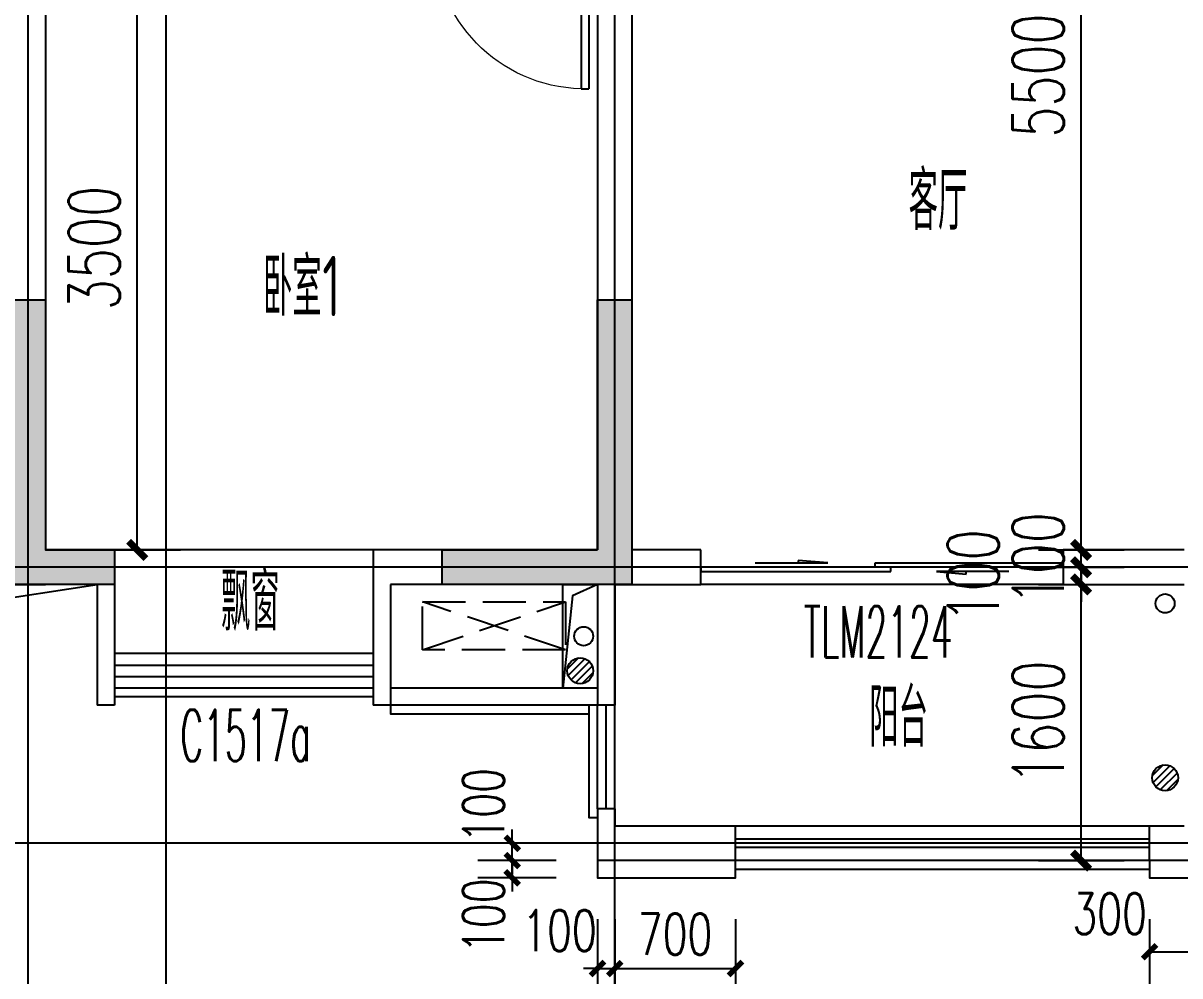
# Model space of a CAD drawing. Extents: x -59851 to 653804, y -249523 to 437614.
# Drawn here: x -16943 to -10238, y 6638 to 12159 of the extents above; entities that cross this region are included whole.
import ezdxf

# ---------------------------------------------------------------- set-up
doc = ezdxf.new("R2010")
doc.units = 0
doc.header["$LTSCALE"] = 1000
doc.header["$MEASUREMENT"] = 0
doc.linetypes.add('DASH', pattern=[0.35, 0.25, -0.1])
doc.layers.add('_S-PS(排水管)', color=255, linetype='Continuous', plot=False)
doc.layers.add('A-area(算半面积)', color=23, linetype='Continuous', plot=False)
for name, color, linetype in [('_S-空调立管', 7, 'Continuous'), ('A-外装饰线脚', 7, 'Continuous'), ('A-洞口', 105, 'Continuous'), ('A-看线', 105, 'Continuous'), ('A-空调室外机', 5, 'DASH'), ('A-第三道尺寸线', 105, 'Continuous'), ('A-线脚看线', 9, 'Continuous'), ('AE-FLOR', 151, 'Continuous'), ('DOTE', 16, 'Continuous'), ('NL', 5, 'Continuous'), ('PUB_HATCH', 8, 'Continuous'), ('PUB_TEXT', 7, 'Continuous'), ('WALL', 2, 'Continuous'), ('WINDOW', 4, 'Continuous'), ('WINDOW_TEXT', 7, 'Continuous'), ('剪力墙', 6, 'Continuous'), ('栏杆', 142, 'Continuous')]:
    doc.layers.add(name, color=color, linetype=linetype)
doc.layers.add('A-第四道尺寸线(线脚尺寸)', color=105, linetype='Continuous', lineweight=5)
doc.styles.add('_TCH_DIM_T3', font='SIMPLEX.shx', dxfattribs={"width": 0.705882, "bigfont": 'GBCBIG.shx'})
doc.styles.add('_TCH_WINDOW', font='SIMPLEX.shx', dxfattribs={"width": 0.7, "height": 3.5, "bigfont": 'GBCBIG.shx'})
doc.styles.get("Standard").update_dxf_attribs({"font": 'gbenor.shx', "width": 0.7, "bigfont": 'gbcbig.shx'})
doc.dimstyles.new('_TCH_ARCH&&100', dxfattribs={"dimtxt": 297.5, "dimasz": 100, "dimexe": 250, "dimexo": 300, "dimgap": 100, "dimtad": 1, "dimdec": 0, "dimzin": 0, "dimdsep": 46, "dimtxsty": '_TCH_DIM_T3', "dimblk": 'ARCHTICK', "dimcen": 0.09, "dimclrt": 7, "dimazin": 2, "dimtfac": 1, "dimtdec": 0, "dimtix": 1, "dimtmove": 2, "dimatfit": 3, "dimfxl": 0, "dimtolj": 1, "dimtzin": 0, "dimarcsym": 0})
doc.dimstyles.new('_TCH_ARCH&&80', dxfattribs={"dimtxt": 238, "dimasz": 80, "dimexe": 200, "dimexo": 240, "dimgap": 80, "dimtad": 1, "dimdec": 0, "dimzin": 0, "dimdsep": 46, "dimtxsty": '_TCH_DIM_T3', "dimblk": 'ARCHTICK', "dimcen": 0.09, "dimclrt": 7, "dimazin": 2, "dimtfac": 1, "dimtdec": 0, "dimtix": 1, "dimtmove": 2, "dimatfit": 3, "dimfxl": 0, "dimtolj": 1, "dimtzin": 0, "dimarcsym": 0})

# ---------------------------------------------------------------- blocks, each defined once
blk = doc.blocks.new('jgjlq030328')
at = {"layer": 'PUB_HATCH'}
for points in [[(-263735, 8011.9), (-263735, 8211.9), (-263335, 8211.9), (-263335, 9661.9), (-263135, 9661.9), (-263135, 8211.9), (-262735, 8211.9), (-262735, 8011.9)], [(-259935, 8211.9), (-259935, 9661.9), (-259735, 9661.9), (-259735, 8011.9), (-260835, 8011.9), (-260835, 8211.9)]]:
    blk.add_hatch(color=256, dxfattribs=at).paths.add_polyline_path(points)
at = {"layer": '剪力墙'}
for points in [[(-263735, 8011.9), (-263735, 8211.9), (-263335, 8211.9), (-263335, 9661.9), (-263135, 9661.9), (-263135, 8211.9), (-262735, 8211.9), (-262735, 8011.9), (-263735, 8011.9), (-263135, 8011.9)], [(-259735, 8211.9), (-259735, 8211.9)]]:
    blk.add_lwpolyline(points, dxfattribs=at)
blk.add_lwpolyline([(-259935, 8211.9), (-259935, 9661.9), (-259735, 9661.9), (-259735, 8011.9), (-260835, 8011.9), (-260835, 8211.9)], close=True, dxfattribs=at)
blk = doc.blocks.new('zhouxianssceng0329')
at = {"layer": 'DOTE'}
for p, q in [((-16913.7, 132089.9), (-16913.7, 143398.2)), ((-16113.7, 132089.9), (-16113.7, 143398.2)), ((-13513.7, 132089.9), (-13513.7, 143398.2)), ((5501.3, 134598.2), (-44988.6, 134598.2)), ((5501.3, 132998.2), (-44988.6, 132998.2))]:
    blk.add_line(p, q, dxfattribs=at)
blk = doc.blocks.new('ssxianjiao0329')
at = {"layer": 'A-外装饰线脚'}
for points in [[(-10413.7, 132898.2), (-10413.7, 132798.2), (-10013.7, 132798.2), (-9613.7, 132798.2), (-9613.7, 133198.2), (-10013.7, 133198.2)], [(-13613.7, 132898.2), (-13613.7, 132798.2), (-12813.7, 132798.2), (-12813.7, 132898.2)]]:
    blk.add_lwpolyline(points, dxfattribs=at)
at = {"layer": 'A-线脚看线'}
for points in [[(-16413.7, 133848.2), (-14913.7, 133848.2)], [(-14813.7, 133798.2), (-14813.7, 133748.2), (-13663.7, 133748.2)], [(-13613.7, 133798.2), (-13663.7, 133798.2), (-13663.7, 133148.2), (-13613.7, 133148.2)], [(-12813.7, 132848.2), (-10413.7, 132848.2)]]:
    blk.add_lwpolyline(points, dxfattribs=at)
blk = doc.blocks.new('jfdsajjfjkjhhj')
at = {"layer": 'A-洞口'}
blk.add_lwpolyline([(-56303.8, 137588.3), (-56103.8, 137588.3), (-56103.8, 136988.3), (-56303.8, 136988.3)], close=True, dxfattribs=at)
blk.add_lwpolyline([(-56103.8, 137588.3), (-56249.2, 137521.8), (-56303.8, 136988.3)], dxfattribs=at)
blk = doc.blocks.new('huxingdongkoupiaochuangyangtai')
blk.add_blockref('jfdsajjfjkjhhj', (42490.1, 0))
blk = doc.blocks.new('_ArchTick')
at = {"color": 0, "linetype": 'ByBlock', "const_width": 0.4}
blk.add_lwpolyline([(-0.5, -0.5), (0.5, 0.5)], dxfattribs=at)
blk = doc.blocks.new('*D468')
at = {"layer": 'A-第四道尺寸线(线脚尺寸)', "color": 0, "lineweight": -2, "transparency": 16777216}
for p, q in [((-13613.7, 13758.2), (-13613.7, 13272.5)), ((-13513.7, 13758.2), (-13513.7, 13272.5)), ((-13613.7, 13472.5), (-13693.7, 13472.5)), ((-13613.7, 13472.5), (-13513.7, 13472.5)), ((-13513.7, 13472.5), (-13433.7, 13472.5))]:
    blk.add_line(p, q, dxfattribs=at)
at = {"layer": 'Defpoints', "color": 0, "transparency": 16777216}
for p in [(-13613.7, 13998.2), (-13513.7, 13998.2), (-13513.7, 13472.5)]:
    blk.add_point(p, dxfattribs=at)
at = {"layer": 'A-第四道尺寸线(线脚尺寸)', "color": 0, "lineweight": -2, "transparency": 16777216, "xscale": 80, "yscale": 80, "zscale": 80}
blk.add_blockref('_ArchTick', (-13613.7, 13472.5), dxfattribs=at)
at = {"layer": 'A-第四道尺寸线(线脚尺寸)', "color": 0, "lineweight": -2, "transparency": 16777216, "xscale": 80, "yscale": 80, "zscale": 80, "rotation": 180}
blk.add_blockref('_ArchTick', (-13513.7, 13472.5), dxfattribs=at)
at = {"layer": 'A-第四道尺寸线(线脚尺寸)', "color": 7, "transparency": 16777216, "insert": (-13833.7, 13692.5), "char_height": 238, "attachment_point": 5, "style": '_TCH_DIM_T3'}
blk.add_mtext('\\A1;100', dxfattribs=at)
blk = doc.blocks.new('*D469')
at = {"layer": 'A-第四道尺寸线(线脚尺寸)', "color": 0, "lineweight": -2, "transparency": 16777216}
for p, q in [((-13513.7, 13758.2), (-13513.7, 13272.5)), ((-12813.7, 13758.2), (-12813.7, 13272.5)), ((-13513.7, 13472.5), (-12813.7, 13472.5))]:
    blk.add_line(p, q, dxfattribs=at)
at = {"layer": 'Defpoints', "color": 0, "transparency": 16777216}
for p in [(-13513.7, 13998.2), (-12813.7, 13998.2), (-12813.7, 13472.5)]:
    blk.add_point(p, dxfattribs=at)
at = {"layer": 'A-第四道尺寸线(线脚尺寸)', "color": 0, "lineweight": -2, "transparency": 16777216, "xscale": 80, "yscale": 80, "zscale": 80, "rotation": 180}
blk.add_blockref('_ArchTick', (-13513.7, 13472.5), dxfattribs=at)
at = {"layer": 'A-第四道尺寸线(线脚尺寸)', "color": 0, "lineweight": -2, "transparency": 16777216, "xscale": 80, "yscale": 80, "zscale": 80}
blk.add_blockref('_ArchTick', (-12813.7, 13472.5), dxfattribs=at)
at = {"layer": 'A-第四道尺寸线(线脚尺寸)', "color": 7, "transparency": 16777216, "insert": (-13163.7, 13671.5), "char_height": 238, "attachment_point": 5, "style": '_TCH_DIM_T3'}
blk.add_mtext('\\A1;700', dxfattribs=at)
blk = doc.blocks.new('*D470')
at = {"layer": 'A-第四道尺寸线(线脚尺寸)', "color": 0, "lineweight": -2, "transparency": 16777216}
for p, q in [((-14107.6, 14098.2), (-14107.6, 14178.2)), ((-13853.7, 14098.2), (-14307.6, 14098.2)), ((-14107.6, 13998.2), (-14107.6, 14098.2)), ((-13853.7, 13998.2), (-14307.6, 13998.2)), ((-14107.6, 13998.2), (-14107.6, 13918.2))]:
    blk.add_line(p, q, dxfattribs=at)
at = {"layer": 'Defpoints', "color": 0, "transparency": 16777216}
for p in [(-14107.6, 14098.2), (-13613.7, 14098.2), (-13613.7, 13998.2)]:
    blk.add_point(p, dxfattribs=at)
at = {"layer": 'A-第四道尺寸线(线脚尺寸)', "color": 0, "lineweight": -2, "transparency": 16777216, "xscale": 80, "yscale": 80, "zscale": 80}
for p, rotation in [((-14107.6, 14098.2), 270), ((-14107.6, 13998.2), 90)]:
    blk.add_blockref('_ArchTick', p, dxfattribs=dict(at, rotation=rotation))
at = {"layer": 'A-第四道尺寸线(线脚尺寸)', "color": 7, "transparency": 16777216, "insert": (-14274.2, 13778.2), "char_height": 238, "attachment_point": 5, "rotation": 90, "style": '_TCH_DIM_T3'}
blk.add_mtext('\\A1;100', dxfattribs=at)
blk = doc.blocks.new('*D471')
at = {"layer": 'A-第四道尺寸线(线脚尺寸)', "color": 0, "lineweight": -2, "transparency": 16777216}
for p, q in [((-14107.6, 14198.2), (-14107.6, 14278.2)), ((-13853.7, 14198.2), (-14307.6, 14198.2)), ((-14107.6, 14098.2), (-14107.6, 14198.2)), ((-13853.7, 14098.2), (-14307.6, 14098.2)), ((-14107.6, 14098.2), (-14107.6, 14018.2))]:
    blk.add_line(p, q, dxfattribs=at)
at = {"layer": 'Defpoints', "color": 0, "transparency": 16777216}
for p in [(-14107.6, 14198.2), (-13613.7, 14198.2), (-13613.7, 14098.2)]:
    blk.add_point(p, dxfattribs=at)
at = {"layer": 'A-第四道尺寸线(线脚尺寸)', "color": 0, "lineweight": -2, "transparency": 16777216, "xscale": 80, "yscale": 80, "zscale": 80}
for p, rotation in [((-14107.6, 14198.2), 270), ((-14107.6, 14098.2), 90)]:
    blk.add_blockref('_ArchTick', p, dxfattribs=dict(at, rotation=rotation))
at = {"layer": 'A-第四道尺寸线(线脚尺寸)', "color": 7, "transparency": 16777216, "insert": (-14274.2, 14418.2), "char_height": 238, "attachment_point": 5, "rotation": 90, "style": '_TCH_DIM_T3'}
blk.add_mtext('\\A1;100', dxfattribs=at)
blk = doc.blocks.new('*D472')
at = {"layer": 'A-第四道尺寸线(线脚尺寸)', "color": 0, "lineweight": -2, "transparency": 16777216}
for p, q in [((-10413.7, 13758.2), (-10413.7, 13370)), ((-10113.7, 13758.2), (-10113.7, 13370)), ((-10413.7, 13570), (-10113.7, 13570))]:
    blk.add_line(p, q, dxfattribs=at)
at = {"layer": 'Defpoints', "color": 0, "transparency": 16777216}
for p in [(-10413.7, 13998.2), (-10113.7, 13998.2), (-10113.7, 13570)]:
    blk.add_point(p, dxfattribs=at)
at = {"layer": 'A-第四道尺寸线(线脚尺寸)', "color": 0, "lineweight": -2, "transparency": 16777216, "xscale": 80, "yscale": 80, "zscale": 80, "rotation": 180}
blk.add_blockref('_ArchTick', (-10413.7, 13570), dxfattribs=at)
at = {"layer": 'A-第四道尺寸线(线脚尺寸)', "color": 0, "lineweight": -2, "transparency": 16777216, "xscale": 80, "yscale": 80, "zscale": 80}
blk.add_blockref('_ArchTick', (-10113.7, 13570), dxfattribs=at)
at = {"layer": 'A-第四道尺寸线(线脚尺寸)', "color": 7, "transparency": 16777216, "insert": (-10644.9, 13790), "char_height": 238, "attachment_point": 5, "style": '_TCH_DIM_T3'}
blk.add_mtext('\\A1;300', dxfattribs=at)
blk = doc.blocks.new('_LV13')
at = {"color": 0}
for p, q in [((-0.071, 0.495), (-0.495, 0.071)), ((0.183, 0.465), (-0.465, -0.183)), ((0.354, 0.354), (-0.354, -0.354)), ((0.465, 0.183), (-0.183, -0.465)), ((0.495, -0.071), (0.071, -0.495))]:
    blk.add_line(p, q, dxfattribs=at)
blk.add_circle((0, 0), 0.5)
blk = doc.blocks.new('jfdsjjkjkh')
at = {"layer": '_S-PS(排水管)'}
blk.add_lwpolyline([(-10268.7, 137478.3, -1), (-10378.7, 137478.3, -1)], format="xyb", close=True, dxfattribs=at)
at = {"layer": '_S-空调立管'}
for points in [[(-13893.7, 146763.3, -1), (-13893.7, 146653.3, -1)], [(-13748.7, 137288.3, -1), (-13638.7, 137288.3, -1)]]:
    blk.add_lwpolyline(points, format="xyb", close=True, dxfattribs=at)
at = {"layer": 'NL', "ltscale": 0.5, "extrusion": (0, 0, -1), "xscale": 150, "yscale": 150, "zscale": -150, "rotation": 90}
blk.add_blockref('_LV13', (13893.7, 146908.3), dxfattribs=at)
at = {"layer": 'NL', "ltscale": 0.5, "yscale": 150, "zscale": 150}
for p, xscale in [((-16363.7, 142438.3), -150), ((-16363.7, 142138.3), -150), ((-13713.7, 137088.3), 150), ((-10323.7, 136468.3), 150)]:
    blk.add_blockref('_LV13', p, dxfattribs=dict(at, xscale=xscale))
blk = doc.blocks.new('ktswaj')
at = {"linetype": 'DASH'}
blk.add_lwpolyline([(15990.1, 179082.6), (15990.1, 178253.3), (16268.4, 178253.3), (16268.4, 179082.6)], close=True, dxfattribs=at)
for points in [[(15990.1, 179082.6), (16268.4, 178253.3)], [(15990.1, 178253.3), (16268.4, 179082.6)]]:
    blk.add_lwpolyline(points, dxfattribs=at)
blk = doc.blocks.new('*D930')
at = {"layer": 'A-第三道尺寸线', "color": 0, "lineweight": -2, "transparency": 16777216}
for p, q in [((-16635.7, 12605.7), (-16031.4, 12605.7)), ((-16281.4, 9105.7), (-16281.4, 12605.7)), ((-16635.7, 9105.7), (-16031.4, 9105.7))]:
    blk.add_line(p, q, dxfattribs=at)
at = {"layer": 'Defpoints', "color": 0, "transparency": 16777216}
for p in [(-16935.7, 12605.7), (-16281.4, 12605.7), (-16935.7, 9105.7)]:
    blk.add_point(p, dxfattribs=at)
at = {"layer": 'A-第三道尺寸线', "color": 0, "lineweight": -2, "transparency": 16777216, "xscale": 100, "yscale": 100, "zscale": 100}
for p, rotation in [((-16281.4, 12605.7), 90), ((-16281.4, 9105.7), 270)]:
    blk.add_blockref('_ArchTick', p, dxfattribs=dict(at, rotation=rotation))
at = {"layer": 'A-第三道尺寸线', "color": 7, "transparency": 16777216, "insert": (-16530.2, 10855.7), "char_height": 297.5, "attachment_point": 5, "rotation": 90, "style": '_TCH_DIM_T3'}
blk.add_mtext('\\A1;3500', dxfattribs=at)
blk = doc.blocks.new('*D932')
at = {"layer": 'A-第三道尺寸线', "color": 0, "lineweight": -2, "transparency": 16777216}
for p, q in [((-11056.4, 14605.7), (-10560.4, 14605.7)), ((-10810.4, 9105.7), (-10810.4, 14605.7)), ((-11056.4, 9105.7), (-10560.4, 9105.7))]:
    blk.add_line(p, q, dxfattribs=at)
at = {"layer": 'Defpoints', "color": 0, "transparency": 16777216}
for p in [(-11356.4, 14605.7), (-10810.4, 14605.7), (-11356.4, 9105.7)]:
    blk.add_point(p, dxfattribs=at)
at = {"layer": 'A-第三道尺寸线', "color": 0, "lineweight": -2, "transparency": 16777216, "xscale": 100, "yscale": 100, "zscale": 100}
for p, rotation in [((-10810.4, 14605.7), 90), ((-10810.4, 9105.7), 270)]:
    blk.add_blockref('_ArchTick', p, dxfattribs=dict(at, rotation=rotation))
at = {"layer": 'A-第三道尺寸线', "color": 7, "transparency": 16777216, "insert": (-11059.2, 11855.7), "char_height": 297.5, "attachment_point": 5, "rotation": 90, "style": '_TCH_DIM_T3'}
blk.add_mtext('\\A1;5500', dxfattribs=at)
blk = doc.blocks.new('*D933')
at = {"layer": 'A-第三道尺寸线', "color": 0, "lineweight": -2, "transparency": 16777216}
for p, q in [((-10810.4, 9105.7), (-10810.4, 9205.7)), ((-11056.4, 9105.7), (-10560.4, 9105.7)), ((-10810.4, 9005.7), (-10810.4, 9105.7)), ((-11056.4, 9005.7), (-10560.4, 9005.7)), ((-10810.4, 9005.7), (-10810.4, 8905.7))]:
    blk.add_line(p, q, dxfattribs=at)
at = {"layer": 'Defpoints', "color": 0, "transparency": 16777216}
for p in [(-11356.4, 9105.7), (-10810.4, 9105.7), (-11356.4, 9005.7)]:
    blk.add_point(p, dxfattribs=at)
at = {"layer": 'A-第三道尺寸线', "color": 0, "lineweight": -2, "transparency": 16777216, "xscale": 100, "yscale": 100, "zscale": 100}
for p, rotation in [((-10810.4, 9105.7), 270), ((-10810.4, 9005.7), 90)]:
    blk.add_blockref('_ArchTick', p, dxfattribs=dict(at, rotation=rotation))
at = {"layer": 'A-第三道尺寸线', "color": 7, "transparency": 16777216, "insert": (-11059.2, 9055.7), "char_height": 297.5, "attachment_point": 5, "rotation": 90, "style": '_TCH_DIM_T3'}
blk.add_mtext('\\A1;100', dxfattribs=at)
blk = doc.blocks.new('*D934')
at = {"layer": 'A-第三道尺寸线', "color": 0, "lineweight": -2, "transparency": 16777216}
for p, q in [((-10810.4, 9005.7), (-10810.4, 9105.7)), ((-11056.4, 9005.7), (-10560.4, 9005.7)), ((-10810.4, 8905.7), (-10810.4, 9005.7)), ((-11056.4, 8905.7), (-10560.4, 8905.7)), ((-10810.4, 8905.7), (-10810.4, 8805.7))]:
    blk.add_line(p, q, dxfattribs=at)
at = {"layer": 'Defpoints', "color": 0, "transparency": 16777216}
for p in [(-11356.4, 9005.7), (-10810.4, 9005.7), (-11356.4, 8905.7)]:
    blk.add_point(p, dxfattribs=at)
at = {"layer": 'A-第三道尺寸线', "color": 0, "lineweight": -2, "transparency": 16777216, "xscale": 100, "yscale": 100, "zscale": 100}
for p, rotation in [((-10810.4, 9005.7), 270), ((-10810.4, 8905.7), 90)]:
    blk.add_blockref('_ArchTick', p, dxfattribs=dict(at, rotation=rotation))
at = {"layer": 'A-第三道尺寸线', "color": 7, "transparency": 16777216, "insert": (-11435.4, 8955.7), "char_height": 297.5, "attachment_point": 5, "rotation": 90, "style": '_TCH_DIM_T3'}
blk.add_mtext('\\A1;100', dxfattribs=at)
blk = doc.blocks.new('*D935')
at = {"layer": 'A-第三道尺寸线', "color": 0, "lineweight": -2, "transparency": 16777216}
for p, q in [((-11056.4, 8905.7), (-10560.4, 8905.7)), ((-10810.4, 7305.7), (-10810.4, 8905.7)), ((-11056.4, 7305.7), (-10560.4, 7305.7))]:
    blk.add_line(p, q, dxfattribs=at)
at = {"layer": 'Defpoints', "color": 0, "transparency": 16777216}
for p in [(-11356.4, 8905.7), (-10810.4, 8905.7), (-11356.4, 7305.7)]:
    blk.add_point(p, dxfattribs=at)
at = {"layer": 'A-第三道尺寸线', "color": 0, "lineweight": -2, "transparency": 16777216, "xscale": 100, "yscale": 100, "zscale": 100}
for p, rotation in [((-10810.4, 8905.7), 90), ((-10810.4, 7305.7), 270)]:
    blk.add_blockref('_ArchTick', p, dxfattribs=dict(at, rotation=rotation))
at = {"layer": 'A-第三道尺寸线', "color": 7, "transparency": 16777216, "insert": (-11059.2, 8105.7), "char_height": 297.5, "attachment_point": 5, "rotation": 90, "style": '_TCH_DIM_T3'}
blk.add_mtext('\\A1;1600', dxfattribs=at)
blk = doc.blocks.new('$DorLib2D$00000131')
at = {"color": 0, "linetype": 'Continuous'}
for p, q in [((0.15, 0.125), (0.2319, 0.1973)), ((0.2319, 0.1973), (0.2319, 0.125)), ((-0.5, 0.125), (-0.5, 0)), ((0.0192, 0.125), (-0.5, 0.125)), ((0.0192, 0), (0.0192, 0.125)), ((0.35, 0.125), (0.15, 0.125)), ((-0.5, 0), (0.0192, 0)), ((-0.024, 0), (0.5, 0)), ((-0.024, -0.125), (-0.024, 0)), ((0.5, 0), (0.5, -0.125)), ((-0.35, -0.125), (-0.15, -0.125)), ((-0.2319, -0.1973), (-0.2319, -0.125)), ((-0.15, -0.125), (-0.2319, -0.1973)), ((0.5, -0.125), (-0.024, -0.125))]:
    blk.add_line(p, q, dxfattribs=at)
blk = doc.blocks.new('$DorLib2D$00000001')
for p, q in [((0.45, 0.975), (0.5, 0.975)), ((0.45, 0), (0.45, 0.975)), ((0.5, 0), (0.5, 0.975)), ((0.5, 0), (0.45, 0))]:
    blk.add_line(p, q)
at = {"lineweight": 13}
blk.add_arc((0.475, 0), 0.975, 91.46928, 180, dxfattribs=at)
blk = doc.blocks.new('$TCHSYS$WIN2D')
for p, q in [((-0.5, 0.5), (0.5, 0.5)), ((-0.5, 0.5), (-0.5, -0.5)), ((0.5, 0.5), (0.5, -0.5)), ((0.5, 0.1667), (-0.5, 0.1667)), ((0.5, -0.1667), (-0.5, -0.1667)), ((-0.5, -0.5), (0.5, -0.5))]:
    blk.add_line(p, q)
blk = doc.blocks.new('1213fxianjiao0427')
at = {"layer": 'A-第四道尺寸线(线脚尺寸)'}
for base, p1, p2, angle, picture, middle in [((-14107.6, 14198.2), (-13613.7, 14098.2), (-13613.7, 14198.2), 90, '*D471', (-14274.2, 14418.2)), ((-14107.6, 14098.2), (-13613.7, 13998.2), (-13613.7, 14098.2), 90, '*D470', (-14274.2, 13778.2)), ((-13513.7, 13472.5), (-13613.7, 13998.2), (-13513.7, 13998.2), 0, '*D468', (-13833.7, 13692.5)), ((-10113.7, 13570), (-10413.7, 13998.2), (-10113.7, 13998.2), 0, '*D472', (-10644.9, 13790))]:
    dim = blk.add_linear_dim(base=base, p1=p1, p2=p2, angle=angle, dimstyle='_TCH_ARCH&&80', dxfattribs=at)
    dim.commit()
    dim.dimension.update_dxf_attribs({"geometry": picture, "text_midpoint": middle, "dimtype": 129})
dim = blk.add_aligned_dim(p1=(-13513.7, 13998.2), p2=(-12813.7, 13998.2), distance=-525.7, dimstyle='_TCH_ARCH&&80', dxfattribs=at)
dim.commit()
dim.dimension.update_dxf_attribs({"geometry": '*D469', "text_midpoint": (-13163.7, 13671.5)})

msp = doc.modelspace()

# ---------------------------------------------------------------- linework, layer by layer
at = {"layer": 'A-看线'}
for points in [[(-14913.7, 9105.7), (-16413.7, 9105.7)], [(-17313.7, 8405.7), (-17198.1, 8800.6), (-16513.7, 8905.7)]]:
    msp.add_lwpolyline(points, dxfattribs=at)
at = {"layer": 'AE-FLOR'}
for points in [[(-13613.7, 7605.7), (-13613.7, 8205.7)], [(-13513.7, 7605.7), (-13513.7, 8205.7)], [(-10413.7, 7505.7), (-12813.7, 7505.7)], [(-10413.7, 7305.7), (-12813.7, 7305.7)]]:
    msp.add_lwpolyline(points, dxfattribs=at)
at = {"layer": 'WALL'}
for p, q in [((-13413.7, 12705.7), (-13413.7, 9105.7)), ((-16813.7, 12605.7), (-16813.7, 9105.7)), ((-13613.7, 12605.7), (-13613.7, 9105.7)), ((-16413.7, 9105.7), (-16813.7, 9105.7)), ((-16413.7, 9105.7), (-16413.7, 8505.7)), ((-14913.7, 9105.7), (-14913.7, 8505.7)), ((-13613.7, 9105.7), (-14913.7, 9105.7)), ((-13013.7, 9105.7), (-13413.7, 9105.7)), ((-13013.7, 8905.7), (-13013.7, 9105.7)), ((-10213.7, 9105.7), (-10913.7, 9105.7)), ((-10913.7, 9105.7), (-10913.7, 8905.7)), ((-17313.7, 8905.7), (-16913.7, 8905.7)), ((-16513.7, 8905.7), (-16913.7, 8905.7)), ((-16513.7, 8905.7), (-16513.7, 8405.7)), ((-14813.7, 8905.7), (-14813.7, 8405.7)), ((-13613.7, 8905.7), (-14813.7, 8905.7)), ((-13613.7, 8905.7), (-13613.7, 8205.7)), ((-13513.7, 8905.7), (-13013.7, 8905.7)), ((-13513.7, 8905.7), (-13513.7, 8205.7)), ((-10913.7, 8905.7), (-10213.7, 8905.7)), ((-16413.7, 8505.7), (-16413.7, 8305.7)), ((-14913.7, 8505.7), (-14913.7, 8305.7)), ((-16513.7, 8405.7), (-16513.7, 8205.7)), ((-14813.7, 8405.7), (-14813.7, 8205.7)), ((-16413.7, 8305.7), (-16413.7, 8205.7)), ((-14913.7, 8305.7), (-14913.7, 8205.7)), ((-16413.7, 8205.7), (-16513.7, 8205.7)), ((-14813.7, 8205.7), (-14913.7, 8205.7)), ((-13513.7, 8205.7), (-13613.7, 8205.7)), ((-13613.7, 7605.7), (-13613.7, 7305.7)), ((-13513.7, 7605.7), (-13613.7, 7605.7)), ((-13513.7, 7605.7), (-13513.7, 7505.7)), ((-12813.7, 7505.7), (-13513.7, 7505.7)), ((-12813.7, 7305.7), (-12813.7, 7505.7)), ((-10213.7, 7505.7), (-10413.7, 7505.7)), ((-10413.7, 7305.7), (-10413.7, 7505.7)), ((-12813.7, 7305.7), (-13613.7, 7305.7)), ((-10013.7, 7305.7), (-10413.7, 7305.7))]:
    msp.add_line(p, q, dxfattribs=at)
at = {"layer": 'WINDOW'}
msp.add_line((-10913.7, 8905.7), (-13013.7, 8905.7), dxfattribs=at)
at = {"layer": '栏杆'}
for points in [[(-13613.7, 8305.7), (-14813.7, 8305.7)], [(-13613.7, 8205.7), (-14813.7, 8205.7)], [(-13563.7, 7605.7), (-13563.7, 8205.7)], [(-10413.7, 7430.7), (-12813.7, 7430.7)], [(-10413.7, 7380.7), (-12813.7, 7380.7)]]:
    msp.add_lwpolyline(points, dxfattribs=at)

# ---------------------------------------------------------------- block references
for name, p in [('zhouxianssceng0329', (0, -125592.5)), ('1213fxianjiao0427', (0, -6792.5)), ('ssxianjiao0329', (0, -125592.5)), ('huxingdongkoupiaochuangyangtai', (0, -128682.6))]:
    msp.add_blockref(name, p)
at = {"layer": 'A-area(算半面积)'}
msp.add_blockref('jfdsjjkjkh', (0, -128682.6), dxfattribs=at)
at = {"layer": 'A-空调室外机', "extrusion": (0, 0, -1), "zscale": -1, "rotation": 90}
msp.add_blockref('ktswaj', (192881.6, -7462.7), dxfattribs=at)
at = {"layer": 'WINDOW'}
ref = msp.add_blockref('$DorLib2D$00000001', (-14113.7, 12655.7), dxfattribs=dict(at, xscale=-900, yscale=900, zscale=-900, rotation=180))
ref.add_attrib('A', 'M0923', (-14456.7, 12832), dxfattribs={"layer": 'WINDOW_TEXT', "height": 297.5, "style": '_TCH_WINDOW', "width": 0.494118})
ref = msp.add_blockref('$DorLib2D$00000131', (-11963.7, 9005.7), dxfattribs=dict(at, xscale=2100, yscale=-200, zscale=2100, rotation=180))
ref.add_attrib('A', 'TLM2124', (-12418.7, 8482), dxfattribs={"layer": 'WINDOW_TEXT', "height": 297.5, "style": '_TCH_WINDOW', "width": 0.494118})
ref = msp.add_blockref('$TCHSYS$WIN2D', (-15663.7, 8405.7), dxfattribs=dict(at, xscale=1500, yscale=-200, zscale=1500, rotation=180))
ref.add_attrib('A', 'C1517a', (-16031.2, 7882), dxfattribs={"layer": 'WINDOW_TEXT', "height": 297.5, "style": '_TCH_WINDOW', "width": 0.494118})
at = {"layer": '剪力墙'}
msp.add_blockref('jgjlq030328', (246321.3, 893.8, 0), dxfattribs=at)

# ---------------------------------------------------------------- texts
at = {"layer": 'PUB_TEXT', "width": 0.7}
for s, height, p in [('客厅', 337.59, (-11810.1, 10959.8)), ('卧室', 337.59, (-15552.1, 10460.3)), ('1', 350, (-15208.1, 10460.3)), ('飘窗', 337.59, (-15795.4, 8638.3)), ('阳台', 337.59, (-12038.3, 7965))]:
    msp.add_text(s, height=height, dxfattribs=at).set_placement(p)

# ---------------------------------------------------------------- dimensions: what is measured, and where the dimension line sits
at = {"layer": 'A-第三道尺寸线'}
for p1, p2, distance, picture, middle in [((-11356.4, 9105.7), (-11356.4, 14605.7), -546, '*D932', (-11059.2, 11855.7)), ((-16935.7, 9105.7), (-16935.7, 12605.7), -654.3, '*D930', (-16530.2, 10855.7)), ((-11356.4, 9005.7), (-11356.4, 9105.7), -546, '*D933', (-11059.2, 9055.7)), ((-11356.4, 7305.7), (-11356.4, 8905.7), -546, '*D935', (-11059.2, 8105.7))]:
    dim = msp.add_aligned_dim(p1=p1, p2=p2, distance=distance, dimstyle='_TCH_ARCH&&100', dxfattribs=at)
    dim.commit()
    dim.dimension.update_dxf_attribs({"geometry": picture, "text_midpoint": middle})
dim = msp.add_linear_dim(base=(-10810.4, 9005.7), p1=(-11356.4, 8905.7), p2=(-11356.4, 9005.7), angle=90, dimstyle='_TCH_ARCH&&100', dxfattribs=at)
dim.commit()
dim.dimension.update_dxf_attribs({"geometry": '*D934', "text_midpoint": (-11435.4, 8955.7), "dimtype": 161})

doc.saveas('drawing.dxf')
